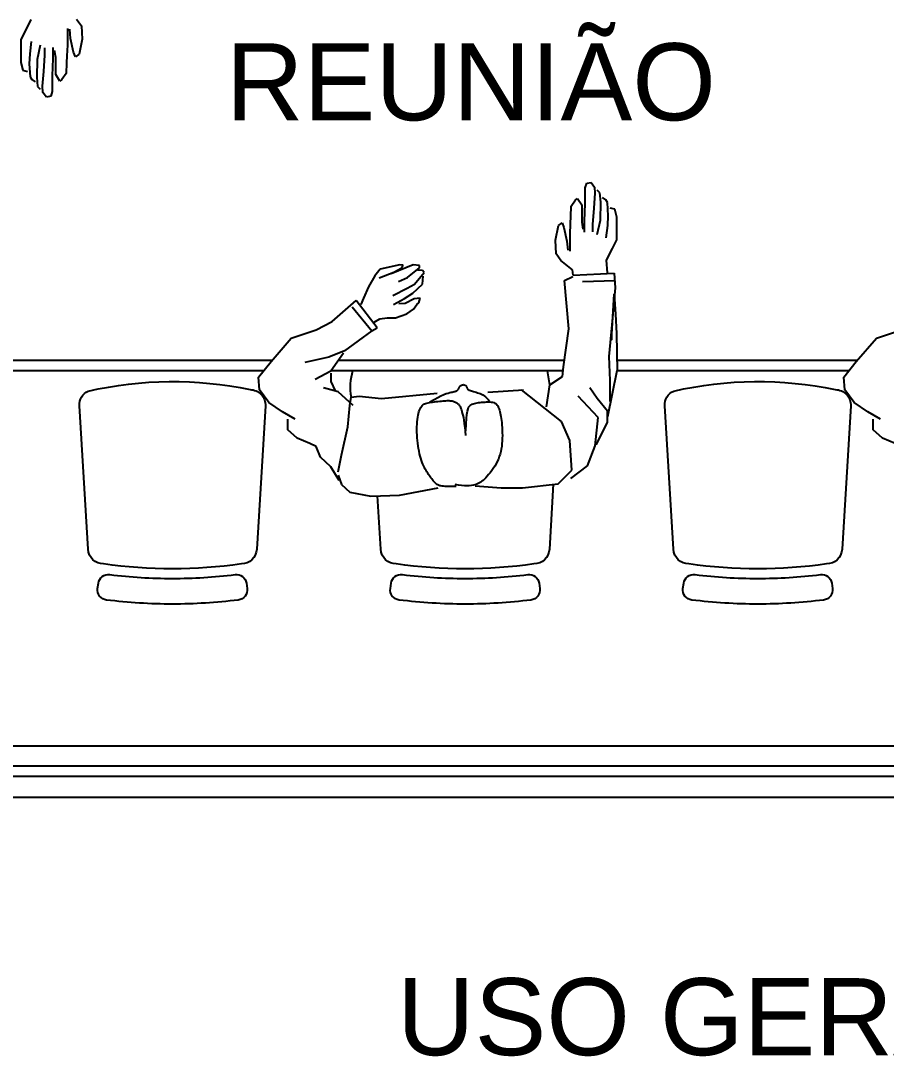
# Model space of a CAD drawing. Header units: millimetres. Extents: x 7034 to 7235, y -465 to -380.
# Drawn here: x 7113.773 to 7115.459, y -429.703 to -427.687 of the extents above; entities that cross this region are included whole.
import ezdxf

# ---------------------------------------------------------------- set-up
doc = ezdxf.new("R2010")
doc.units = ezdxf.units.MM
doc.header["$LTSCALE"] = 0.005
doc.layers.add('0-LAYOUT', color=250, linetype='Continuous', lineweight=25)
for name, color, linetype in [('ARQ-PEITORIAL', 4, 'Continuous'), ('ARQ_ESQUADRIA', 5, 'Continuous'), ('ARQ_MOBILIARIO 2', 252, 'Continuous'), ('ARQ_TXT_AMBIENTE', 3, 'Continuous'), ('JANELA', 10, 'Continuous')]:
    doc.layers.add(name, color=color, linetype=linetype)
doc.styles.get("Standard").update_dxf_attribs({"font": 'arial.ttf'})

# ---------------------------------------------------------------- blocks, each defined once
blk = doc.blocks.new('A$C37D84435')
at = {"layer": 'ARQ_TXT_AMBIENTE'}
note = blk.add_mtext_dynamic_manual_height_columns('\\pi0.77415;    REUNIÃO\\P\\pi1.36325;', width=2.72651, gutter_width=0, heights=[0.1854, 0], dxfattribs=dict(at, insert=(6.4169, -4.0321), char_height=0.15, attachment_point=1))
for column, words in zip(note.columns.linked_columns, ['\\pi1.36325;']):
    column.text = words
at = {"layer": 'ARQ_TXT_AMBIENTE', "insert": (7.1984, -5.8526), "char_height": 0.15, "attachment_point": 1}
blk.add_mtext_dynamic_manual_height_columns('\\pi0.50039; USO GERAL', width=2.27425, gutter_width=12.5, heights=[0], dxfattribs=at)

msp = doc.modelspace()

# ---------------------------------------------------------------- linework, layer by layer
at = {"layer": '0-LAYOUT', "linetype": 'ByBlock'}
for points in [[(7114.2622, -428.3486), (7113.7071, -428.3486)], [(7114.8322, -428.3486), (7114.3917, -428.3486)], [(7115.4023, -428.3486), (7114.9349, -428.3486)], [(7114.2461, -428.3686), (7113.7185, -428.3686)], [(7114.8296, -428.3686), (7114.3777, -428.3686)], [(7115.3862, -428.3686), (7114.9345, -428.3686)]]:
    msp.add_lwpolyline(points, dxfattribs=at)
for points in [[(7113.9345, -428.7446, -0.399285), (7113.9045, -428.7161), (7113.8876, -428.4367, -0.305593), (7113.9049, -428.408, -0.109362), (7114.2199, -428.4052, -0.429301), (7114.2499, -428.4367), (7114.2329, -428.7161, -0.399285), (7114.203, -428.7446, -0.071734)], [(7115.0746, -428.7446, -0.399285), (7115.0447, -428.7161), (7115.0278, -428.4367, -0.305593), (7115.0451, -428.408, -0.109362), (7115.36, -428.4052, -0.429301), (7115.39, -428.4367), (7115.3731, -428.7161, -0.399285), (7115.3431, -428.7446, -0.071734)], [(7114.0687, -428.7728, 0.030867), (7114.1907, -428.7653, -0.408428), (7114.2129, -428.7823), (7114.2144, -428.7922, -0.419966), (7114.197, -428.8149, -0.030916), (7114.0687, -428.8228, -0.030916), (7113.9404, -428.8149, -0.419966), (7113.9231, -428.7922), (7113.9245, -428.7823, -0.408428), (7113.9468, -428.7653, 0.030867)], [(7114.6388, -428.7728, 0.030867), (7114.7608, -428.7653, -0.408428), (7114.783, -428.7823), (7114.7844, -428.7922, -0.419966), (7114.7671, -428.8149, -0.030916), (7114.6388, -428.8228, -0.030916), (7114.5105, -428.8149, -0.419966), (7114.4932, -428.7922), (7114.4946, -428.7823, -0.408428), (7114.5169, -428.7653, 0.030867)], [(7115.2089, -428.7728, 0.030867), (7115.3308, -428.7653, -0.408428), (7115.3531, -428.7823), (7115.3545, -428.7922, -0.419966), (7115.3372, -428.8149, -0.030916), (7115.2089, -428.8228, -0.030916), (7115.0806, -428.8149, -0.419966), (7115.0632, -428.7922), (7115.0647, -428.7823, -0.408428), (7115.0869, -428.7653, 0.030867)]]:
    msp.add_lwpolyline(points, format="xyb", close=True, dxfattribs=at)
msp.add_lwpolyline([(7114.8107, -428.5894), (7114.803, -428.7161, -0.399285), (7114.773, -428.7446, -0.071734), (7114.5046, -428.7446, -0.399285), (7114.4746, -428.7161), (7114.4683, -428.6121)], format="xyb", dxfattribs=at)
at = {"layer": 'ARQ_ESQUADRIA'}
for p, q in [((7116.149, -429.1386), (7112.379, -429.1386)), ((7116.149, -429.1586), (7112.379, -429.1586))]:
    msp.add_line(p, q, dxfattribs=at)
at = {"layer": 'ARQ_MOBILIARIO 2', "linetype": 'Continuous'}
for p, q in [((7113.7931, -427.6843), (7113.7818, -427.707)), ((7113.8822, -427.6837), (7113.8913, -427.6965)), ((7113.7818, -427.707), (7113.7734, -427.7236)), ((7113.8641, -427.7017), (7113.8641, -427.7343)), ((7113.8702, -427.7214), (7113.8687, -427.7033)), ((7113.8913, -427.6965), (7113.8928, -427.723)), ((7113.7734, -427.7236), (7113.7734, -427.7682)), ((7113.7938, -427.7274), (7113.7908, -427.7516)), ((7113.8762, -427.7479), (7113.8702, -427.7214)), ((7113.8928, -427.723), (7113.8868, -427.7517)), ((7113.8113, -427.7342), (7113.8051, -427.7621)), ((7113.8202, -427.7539), (7113.8202, -427.7395)), ((7113.8361, -427.7387), (7113.8361, -427.7607)), ((7113.8414, -427.7584), (7113.8392, -427.7448)), ((7113.8641, -427.7343), (7113.8633, -427.7554)), ((7113.88, -427.7569), (7113.8762, -427.7479)), ((7113.7734, -427.7682), (7113.7772, -427.7833)), ((7113.7908, -427.7516), (7113.79, -427.7705)), ((7113.8051, -427.7621), (7113.8044, -427.7969)), ((7113.8181, -427.7856), (7113.8202, -427.7539)), ((7113.8361, -427.7607), (7113.8346, -427.7939)), ((7113.8414, -427.7765), (7113.8414, -427.7584)), ((7113.8625, -427.769), (7113.8618, -427.7894)), ((7113.8633, -427.7554), (7113.8625, -427.769)), ((7113.8868, -427.7517), (7113.88, -427.7569)), ((7113.7772, -427.7833), (7113.7863, -427.7856)), ((7113.79, -427.7705), (7113.7915, -427.7962)), ((7113.8157, -427.8143), (7113.8181, -427.7856)), ((7113.8414, -427.7916), (7113.8414, -427.7765)), ((7113.7915, -427.7962), (7113.7946, -427.8014)), ((7113.7946, -427.8014), (7113.8013, -427.806)), ((7113.8044, -427.7969), (7113.8059, -427.815)), ((7113.8346, -427.7939), (7113.8346, -427.8249)), ((7113.8497, -427.8045), (7113.8414, -427.7916)), ((7113.8535, -427.8015), (7113.8497, -427.8045)), ((7113.8618, -427.7894), (7113.8535, -427.8015)), ((7113.8059, -427.815), (7113.8112, -427.8203)), ((7113.8164, -427.8264), (7113.8157, -427.8143)), ((7113.8232, -427.8355), (7113.8164, -427.8264)), ((7113.8346, -427.8249), (7113.8316, -427.8339)), ((7113.8316, -427.8339), (7113.8232, -427.8355)), ((7114.873, -428.0124), (7114.8759, -428.0033)), ((7114.8759, -428.0033), (7114.8843, -428.0018)), ((7114.8843, -428.0018), (7114.8911, -428.0109)), ((7114.8911, -428.0109), (7114.8918, -428.0229)), ((7114.873, -428.0433), (7114.873, -428.0124)), ((7114.8918, -428.0229), (7114.8895, -428.0517)), ((7114.9016, -428.0222), (7114.8963, -428.0169)), ((7114.9031, -428.0404), (7114.9016, -428.0222)), ((7114.845, -428.0682), (7114.8457, -428.0479)), ((7114.8457, -428.0479), (7114.854, -428.0358)), ((7114.854, -428.0358), (7114.8579, -428.0327)), ((7114.8579, -428.0327), (7114.8661, -428.0456)), ((7114.8661, -428.0456), (7114.8661, -428.0607)), ((7114.8714, -428.0766), (7114.873, -428.0433)), ((7114.9024, -428.0751), (7114.9031, -428.0404)), ((7114.9129, -428.0358), (7114.9062, -428.0312)), ((7114.916, -428.0411), (7114.9129, -428.0358)), ((7114.9175, -428.0668), (7114.916, -428.0411)), ((7114.8442, -428.0818), (7114.845, -428.0682)), ((7114.8661, -428.0607), (7114.8661, -428.0788)), ((7114.8895, -428.0517), (7114.8873, -428.0833)), ((7114.9168, -428.0856), (7114.9175, -428.0668)), ((7114.9303, -428.054), (7114.9213, -428.0517)), ((7114.9341, -428.0691), (7114.9303, -428.054)), ((7114.9341, -428.1136), (7114.9341, -428.0691)), ((7114.8147, -428.1143), (7114.8207, -428.0856)), ((7114.8207, -428.0856), (7114.8276, -428.0803)), ((7114.8276, -428.0803), (7114.8313, -428.0894)), ((7114.8313, -428.0894), (7114.8373, -428.1158)), ((7114.8435, -428.103), (7114.8442, -428.0818)), ((7114.8661, -428.0788), (7114.8683, -428.0924)), ((7114.8714, -428.0985), (7114.8714, -428.0766)), ((7114.8873, -428.0833), (7114.8873, -428.0977)), ((7114.8963, -428.103), (7114.9024, -428.0751)), ((7114.9137, -428.1098), (7114.9168, -428.0856)), ((7114.8434, -428.1355), (7114.8435, -428.103)), ((7114.8162, -428.1407), (7114.8147, -428.1143)), ((7114.8373, -428.1158), (7114.8389, -428.1339)), ((7114.9144, -428.1529), (7114.9257, -428.1302)), ((7114.9257, -428.1302), (7114.9341, -428.1136)), ((7114.8253, -428.1536), (7114.8162, -428.1407)), ((7114.4734, -428.1707), (7114.4631, -428.1833)), ((7114.512, -428.1619), (7114.4734, -428.1707)), ((7114.5379, -428.1619), (7114.4949, -428.1797)), ((7114.5001, -428.1767), (7114.5156, -428.1678)), ((7114.5179, -428.1626), (7114.512, -428.1619)), ((7114.5156, -428.1678), (7114.5179, -428.1626)), ((7114.5268, -428.1871), (7114.5498, -428.1678)), ((7114.5498, -428.1634), (7114.5379, -428.1619)), ((7114.5557, -428.1731), (7114.546, -428.1723)), ((7114.5498, -428.1678), (7114.5498, -428.1634)), ((7114.8479, -428.1717), (7114.8253, -428.1536)), ((7114.8494, -428.1823), (7114.8479, -428.1717)), ((7114.9159, -428.1778), (7114.9144, -428.1529)), ((7114.4631, -428.1833), (7114.4505, -428.2048)), ((7114.4713, -428.1878), (7114.5001, -428.1767)), ((7114.509, -428.1945), (7114.5268, -428.1871)), ((7114.5401, -428.1996), (7114.5594, -428.1768)), ((7114.5594, -428.1768), (7114.5557, -428.1731)), ((7114.5557, -428.1997), (7114.5571, -428.1841)), ((7114.8327, -428.1927), (7114.8489, -428.1847)), ((7114.8494, -428.1823), (7114.9291, -428.1785)), ((7114.9291, -428.1785), (7114.9312, -428.2072)), ((7114.4505, -428.2048), (7114.4408, -428.227)), ((7114.4978, -428.2219), (7114.526, -428.2078)), ((7114.526, -428.2078), (7114.5401, -428.1996)), ((7114.5371, -428.2175), (7114.5557, -428.1997)), ((7114.8409, -428.287), (7114.8327, -428.1927)), ((7114.8676, -428.1947), (7114.9312, -428.1927)), ((7114.9312, -428.2072), (7114.9249, -428.2788)), ((7114.3797, -428.2725), (7114.4267, -428.2315)), ((7114.4678, -428.2848), (7114.4267, -428.2315)), ((7114.4408, -428.227), (7114.4357, -428.2396)), ((7114.4993, -428.2396), (7114.5208, -428.2278)), ((7114.5208, -428.2278), (7114.5371, -428.2175)), ((7114.5393, -428.2286), (7114.5223, -428.2374)), ((7114.5512, -428.2271), (7114.5393, -428.2286)), ((7114.5489, -428.236), (7114.5512, -428.2271)), ((7114.4187, -428.2437), (7114.4574, -428.2908)), ((7114.5223, -428.2374), (7114.5097, -428.2382)), ((7114.5253, -428.2575), (7114.5386, -428.2486)), ((7114.5386, -428.2486), (7114.5445, -428.2397)), ((7114.5445, -428.2397), (7114.5489, -428.236)), ((7114.3489, -428.2887), (7114.3797, -428.2725)), ((7114.4615, -428.2737), (7114.4727, -428.2671)), ((7114.4727, -428.2671), (7114.4868, -428.2656)), ((7114.4868, -428.2656), (7114.503, -428.2656)), ((7114.503, -428.2656), (7114.5253, -428.2575)), ((7114.2998, -428.3052), (7114.3489, -428.2887)), ((7114.4573, -428.2906), (7114.4042, -428.3298)), ((7114.4574, -428.2908), (7114.4678, -428.2848)), ((7114.8305, -428.3608), (7114.8409, -428.287)), ((7114.9249, -428.2788), (7114.9186, -428.3404)), ((7115.44, -428.3052), (7115.4891, -428.2887)), ((7114.2608, -428.3502), (7114.2998, -428.3052)), ((7115.4009, -428.3502), (7115.44, -428.3052)), ((7114.4042, -428.3298), (7114.3734, -428.342)), ((7114.2362, -428.381), (7114.2608, -428.3502)), ((7114.3734, -428.342), (7114.3264, -428.3523)), ((7114.3775, -428.3688), (7114.4021, -428.3338)), ((7114.9186, -428.3404), (7114.9207, -428.3874)), ((7115.3764, -428.381), (7115.4009, -428.3502)), ((7114.3468, -428.3851), (7114.3775, -428.3688)), ((7114.3775, -428.3728), (7114.3775, -428.3893)), ((7114.8039, -428.3956), (7114.7994, -428.3686)), ((7114.8284, -428.3793), (7114.8305, -428.3608)), ((7114.9346, -428.3685), (7114.9165, -428.4582)), ((7114.2383, -428.4055), (7114.2362, -428.381)), ((7114.3775, -428.3893), (7114.3858, -428.4076)), ((7114.8039, -428.3956), (7114.8284, -428.3793)), ((7114.9207, -428.3874), (7114.9207, -428.4284)), ((7115.3784, -428.4055), (7115.3764, -428.381)), ((7114.2566, -428.43), (7114.2383, -428.4055)), ((7114.3917, -428.4096), (7114.363, -428.4016)), ((7114.4207, -428.4364), (7114.3917, -428.4096)), ((7114.476, -428.4222), (7114.5845, -428.412)), ((7114.5972, -428.4147), (7114.6018, -428.413)), ((7114.6018, -428.413), (7114.6056, -428.4118)), ((7114.6056, -428.4118), (7114.6089, -428.411)), ((7114.6089, -428.411), (7114.6116, -428.4104)), ((7114.6116, -428.4104), (7114.6139, -428.4099)), ((7114.6139, -428.4099), (7114.6159, -428.4094)), ((7114.6159, -428.4094), (7114.6176, -428.409)), ((7114.6176, -428.409), (7114.6189, -428.4087)), ((7114.6189, -428.4087), (7114.6201, -428.4083)), ((7114.6201, -428.4083), (7114.6211, -428.408)), ((7114.6211, -428.408), (7114.6219, -428.4076)), ((7114.6219, -428.4076), (7114.6226, -428.4072)), ((7114.6226, -428.4072), (7114.6233, -428.4068)), ((7114.6233, -428.4068), (7114.6239, -428.4063)), ((7114.6239, -428.4063), (7114.6245, -428.4058)), ((7114.6245, -428.4058), (7114.625, -428.4053)), ((7114.625, -428.4053), (7114.6255, -428.4047)), ((7114.6255, -428.4047), (7114.6259, -428.404)), ((7114.6259, -428.404), (7114.6264, -428.4033)), ((7114.6264, -428.4033), (7114.6268, -428.4026)), ((7114.6268, -428.4026), (7114.6271, -428.4019)), ((7114.6271, -428.4019), (7114.6275, -428.4011)), ((7114.6275, -428.4011), (7114.6279, -428.4003)), ((7114.6279, -428.4003), (7114.6283, -428.3996)), ((7114.6283, -428.3996), (7114.6288, -428.3988)), ((7114.6288, -428.3988), (7114.6294, -428.3981)), ((7114.6294, -428.3981), (7114.63, -428.3975)), ((7114.63, -428.3975), (7114.6307, -428.3969)), ((7114.6307, -428.3969), (7114.6316, -428.3964)), ((7114.6316, -428.3964), (7114.6325, -428.396)), ((7114.6325, -428.396), (7114.6336, -428.3957)), ((7114.6336, -428.3957), (7114.6346, -428.3956)), ((7114.6346, -428.3956), (7114.6357, -428.3955)), ((7114.6357, -428.3955), (7114.6367, -428.3956)), ((7114.6367, -428.3956), (7114.6377, -428.3958)), ((7114.6377, -428.3958), (7114.6386, -428.3962)), ((7114.6386, -428.3962), (7114.6394, -428.3967)), ((7114.6394, -428.3967), (7114.64, -428.3973)), ((7114.64, -428.3973), (7114.6406, -428.398)), ((7114.6406, -428.398), (7114.6411, -428.3988)), ((7114.6411, -428.3988), (7114.6416, -428.3997)), ((7114.6416, -428.3997), (7114.642, -428.4005)), ((7114.642, -428.4005), (7114.6423, -428.4014)), ((7114.6423, -428.4014), (7114.6426, -428.4021)), ((7114.6426, -428.4021), (7114.6429, -428.4028)), ((7114.6429, -428.4028), (7114.6432, -428.4035)), ((7114.6432, -428.4035), (7114.6435, -428.404)), ((7114.6435, -428.404), (7114.644, -428.4046)), ((7114.644, -428.4046), (7114.6445, -428.4051)), ((7114.6445, -428.4051), (7114.6453, -428.4055)), ((7114.6453, -428.4055), (7114.6463, -428.406)), ((7114.6463, -428.406), (7114.6476, -428.4065)), ((7114.6476, -428.4065), (7114.6492, -428.407)), ((7114.6492, -428.407), (7114.651, -428.4076)), ((7114.651, -428.4076), (7114.6531, -428.4082)), ((7114.6531, -428.4082), (7114.6554, -428.4088)), ((7114.6554, -428.4088), (7114.6578, -428.4095)), ((7114.6578, -428.4095), (7114.6604, -428.4102)), ((7114.6604, -428.4102), (7114.663, -428.4111)), ((7114.663, -428.4111), (7114.6656, -428.412)), ((7114.6656, -428.412), (7114.6683, -428.413)), ((7114.6683, -428.413), (7114.671, -428.4142)), ((7114.671, -428.4142), (7114.6736, -428.4155)), ((7114.683, -428.4098), (7114.7524, -428.4058)), ((7114.8263, -428.4674), (7114.7486, -428.4058)), ((7114.7976, -428.4386), (7114.8039, -428.3956)), ((7114.8961, -428.4224), (7114.8816, -428.4019)), ((7115.3967, -428.43), (7115.3784, -428.4055)), ((7114.2832, -428.4486), (7114.2566, -428.43)), ((7114.4145, -428.4364), (7114.4166, -428.4199)), ((7114.4166, -428.4199), (7114.4328, -428.4179)), ((7114.4328, -428.4179), (7114.476, -428.4222)), ((7114.5565, -428.435), (7114.5581, -428.4338)), ((7114.5581, -428.4338), (7114.5599, -428.4328)), ((7114.5599, -428.4328), (7114.5619, -428.432)), ((7114.5619, -428.432), (7114.5641, -428.4313)), ((7114.5641, -428.4313), (7114.5666, -428.4308)), ((7114.5666, -428.4308), (7114.5693, -428.4302)), ((7114.5693, -428.4302), (7114.5723, -428.4297)), ((7114.57, -428.4292), (7114.5783, -428.4242)), ((7114.5723, -428.4297), (7114.5756, -428.4293)), ((7114.5756, -428.4293), (7114.579, -428.4289)), ((7114.5783, -428.4242), (7114.5856, -428.4202)), ((7114.579, -428.4289), (7114.5824, -428.4284)), ((7114.5824, -428.4284), (7114.5859, -428.4281)), ((7114.5856, -428.4202), (7114.5918, -428.4171)), ((7114.5859, -428.4281), (7114.5894, -428.4277)), ((7114.5894, -428.4277), (7114.5927, -428.4274)), ((7114.5918, -428.4171), (7114.5972, -428.4147)), ((7114.5927, -428.4274), (7114.5958, -428.4272)), ((7114.5958, -428.4272), (7114.5987, -428.4269)), ((7114.5987, -428.4269), (7114.6013, -428.4268)), ((7114.6013, -428.4268), (7114.6037, -428.4266)), ((7114.6037, -428.4266), (7114.606, -428.4266)), ((7114.606, -428.4266), (7114.6081, -428.4266)), ((7114.6081, -428.4266), (7114.61, -428.4267)), ((7114.61, -428.4267), (7114.6119, -428.4269)), ((7114.6119, -428.4269), (7114.6136, -428.4272)), ((7114.6136, -428.4272), (7114.6153, -428.4276)), ((7114.6153, -428.4276), (7114.6169, -428.4281)), ((7114.6169, -428.4281), (7114.6185, -428.4287)), ((7114.6185, -428.4287), (7114.62, -428.4294)), ((7114.62, -428.4294), (7114.6214, -428.4301)), ((7114.6214, -428.4301), (7114.6228, -428.431)), ((7114.6228, -428.431), (7114.624, -428.4319)), ((7114.624, -428.4319), (7114.6252, -428.4329)), ((7114.6252, -428.4329), (7114.6262, -428.434)), ((7114.6262, -428.434), (7114.6272, -428.4352)), ((7114.6505, -428.4346), (7114.6525, -428.4336)), ((7114.6525, -428.4336), (7114.6546, -428.4327)), ((7114.6546, -428.4327), (7114.657, -428.432)), ((7114.657, -428.432), (7114.6595, -428.4314)), ((7114.6595, -428.4314), (7114.6621, -428.4309)), ((7114.6621, -428.4309), (7114.665, -428.4305)), ((7114.665, -428.4305), (7114.668, -428.4302)), ((7114.668, -428.4302), (7114.6711, -428.4298)), ((7114.6711, -428.4298), (7114.6743, -428.4295)), ((7114.6736, -428.4155), (7114.6762, -428.4172)), ((7114.6743, -428.4295), (7114.6776, -428.4293)), ((7114.6762, -428.4172), (7114.6788, -428.4191)), ((7114.6776, -428.4293), (7114.6808, -428.4291)), ((7114.6788, -428.4191), (7114.6814, -428.4215)), ((7114.6808, -428.4291), (7114.684, -428.4291)), ((7114.6814, -428.4215), (7114.6839, -428.4243)), ((7114.6839, -428.4243), (7114.6864, -428.4276)), ((7114.684, -428.4291), (7114.687, -428.4291)), ((7114.687, -428.4291), (7114.6898, -428.4294)), ((7114.6898, -428.4294), (7114.6924, -428.4298)), ((7114.6924, -428.4298), (7114.6947, -428.4305)), ((7114.6947, -428.4305), (7114.6966, -428.4314)), ((7114.6966, -428.4314), (7114.6984, -428.4324)), ((7114.6984, -428.4324), (7114.6999, -428.4337)), ((7114.6999, -428.4337), (7114.7012, -428.4352)), ((7114.8982, -428.4592), (7114.8592, -428.4181)), ((7114.9165, -428.447), (7114.8961, -428.4224)), ((7115.4233, -428.4486), (7115.3967, -428.43)), ((7114.3077, -428.4629), (7114.2832, -428.4486)), ((7114.4103, -428.4774), (7114.4145, -428.4364)), ((7114.5473, -428.4551), (7114.5481, -428.4515)), ((7114.5481, -428.4515), (7114.549, -428.4482)), ((7114.549, -428.4482), (7114.55, -428.4452)), ((7114.55, -428.4452), (7114.5511, -428.4425)), ((7114.5511, -428.4425), (7114.5523, -428.4402)), ((7114.5523, -428.4402), (7114.5536, -428.4381)), ((7114.5536, -428.4381), (7114.555, -428.4364)), ((7114.555, -428.4364), (7114.5565, -428.435)), ((7114.6272, -428.4352), (7114.6281, -428.4365)), ((7114.6281, -428.4365), (7114.629, -428.4381)), ((7114.629, -428.4381), (7114.6298, -428.44)), ((7114.6298, -428.44), (7114.6307, -428.4421)), ((7114.6307, -428.4421), (7114.6315, -428.4446)), ((7114.6315, -428.4446), (7114.6324, -428.4476)), ((7114.6324, -428.4476), (7114.6334, -428.451)), ((7114.6334, -428.451), (7114.6344, -428.455)), ((7114.6417, -428.4614), (7114.6425, -428.4533)), ((7114.6425, -428.4533), (7114.6434, -428.4471)), ((7114.6434, -428.4471), (7114.6445, -428.4427)), ((7114.6445, -428.4427), (7114.6457, -428.4396)), ((7114.6457, -428.4396), (7114.6471, -428.4374)), ((7114.6471, -428.4374), (7114.6487, -428.4359)), ((7114.6487, -428.4359), (7114.6505, -428.4346)), ((7114.7012, -428.4352), (7114.7024, -428.4369)), ((7114.7024, -428.4369), (7114.7034, -428.4387)), ((7114.7034, -428.4387), (7114.7043, -428.4407)), ((7114.7043, -428.4407), (7114.7051, -428.443)), ((7114.7051, -428.443), (7114.7059, -428.4454)), ((7114.7059, -428.4454), (7114.7067, -428.448)), ((7114.7067, -428.448), (7114.7073, -428.4509)), ((7114.7073, -428.4509), (7114.708, -428.454)), ((7114.708, -428.454), (7114.7085, -428.4574)), ((7114.9165, -428.4695), (7114.9165, -428.447)), ((7115.4478, -428.4629), (7115.4233, -428.4486)), ((7114.2935, -428.4834), (7114.2935, -428.4628)), ((7114.5451, -428.4777), (7114.5453, -428.4726)), ((7114.5453, -428.4726), (7114.5456, -428.4678)), ((7114.5456, -428.4678), (7114.546, -428.4633)), ((7114.546, -428.4633), (7114.5466, -428.4591)), ((7114.5466, -428.4591), (7114.5473, -428.4551)), ((7114.6344, -428.455), (7114.6354, -428.4596)), ((7114.6354, -428.4596), (7114.6364, -428.4649)), ((7114.6364, -428.4649), (7114.6373, -428.471)), ((7114.6373, -428.471), (7114.6382, -428.478)), ((7114.6404, -428.4853), (7114.641, -428.472)), ((7114.641, -428.472), (7114.6417, -428.4614)), ((7114.7085, -428.4574), (7114.7091, -428.4612)), ((7114.7091, -428.4612), (7114.7096, -428.4652)), ((7114.7096, -428.4652), (7114.7101, -428.4695)), ((7114.7101, -428.4695), (7114.7105, -428.4742)), ((7114.7105, -428.4742), (7114.7109, -428.4791)), ((7114.8429, -428.5042), (7114.8263, -428.4674)), ((7114.8919, -428.5145), (7114.8982, -428.4592)), ((7114.894, -428.5125), (7114.9165, -428.4695)), ((7115.4337, -428.4834), (7115.4337, -428.4628)), ((7114.3118, -428.4999), (7114.2935, -428.4834)), ((7114.3978, -428.5327), (7114.4103, -428.4774)), ((7114.5451, -428.4828), (7114.5451, -428.4777)), ((7114.5451, -428.4882), (7114.5451, -428.4828)), ((7114.5453, -428.4936), (7114.5451, -428.4882)), ((7114.5457, -428.499), (7114.5453, -428.4936)), ((7114.6382, -428.478), (7114.639, -428.4859)), ((7114.639, -428.4859), (7114.6397, -428.4948)), ((7114.7109, -428.4791), (7114.7111, -428.4841)), ((7114.7111, -428.4841), (7114.7113, -428.4893)), ((7114.7113, -428.4893), (7114.7114, -428.4946)), ((7114.7114, -428.4946), (7114.7113, -428.4999)), ((7115.452, -428.4999), (7115.4337, -428.4834)), ((7114.3363, -428.5102), (7114.3118, -428.4999)), ((7114.3488, -428.5162), (7114.3363, -428.5102)), ((7114.5461, -428.5044), (7114.5457, -428.499)), ((7114.5467, -428.5097), (7114.5461, -428.5044)), ((7114.5475, -428.515), (7114.5467, -428.5097)), ((7114.5483, -428.5201), (7114.5475, -428.515)), ((7114.7107, -428.5105), (7114.7101, -428.5157)), ((7114.7111, -428.5052), (7114.7107, -428.5105)), ((7114.7113, -428.4999), (7114.7111, -428.5052)), ((7114.8466, -428.5618), (7114.8429, -428.5042)), ((7114.8774, -428.5535), (7114.8919, -428.5145)), ((7115.4765, -428.5102), (7115.452, -428.4999)), ((7114.3571, -428.5367), (7114.3488, -428.5162)), ((7114.3916, -428.5655), (7114.3978, -428.5327)), ((7114.5493, -428.5251), (7114.5483, -428.5201)), ((7114.5503, -428.5299), (7114.5493, -428.5251)), ((7114.5515, -428.5345), (7114.5503, -428.5299)), ((7114.5527, -428.5389), (7114.5515, -428.5345)), ((7114.707, -428.5308), (7114.7055, -428.5357)), ((7114.7083, -428.5258), (7114.707, -428.5308)), ((7114.7093, -428.5208), (7114.7083, -428.5258)), ((7114.7101, -428.5157), (7114.7093, -428.5208)), ((7114.3774, -428.5552), (7114.3571, -428.5367)), ((7114.3937, -428.5818), (7114.3774, -428.5552)), ((7114.554, -428.5431), (7114.5527, -428.5389)), ((7114.5554, -428.547), (7114.554, -428.5431)), ((7114.5568, -428.5506), (7114.5554, -428.547)), ((7114.5583, -428.5539), (7114.5568, -428.5506)), ((7114.5598, -428.5571), (7114.5583, -428.5539)), ((7114.6965, -428.5544), (7114.6936, -428.5588)), ((7114.6992, -428.5499), (7114.6965, -428.5544)), ((7114.7016, -428.5453), (7114.6992, -428.5499)), ((7114.7037, -428.5405), (7114.7016, -428.5453)), ((7114.7055, -428.5357), (7114.7037, -428.5405)), ((7114.8446, -428.578), (7114.8774, -428.5535)), ((7114.3916, -428.5718), (7114.3978, -428.59)), ((7114.5613, -428.5601), (7114.5598, -428.5571)), ((7114.5629, -428.5629), (7114.5613, -428.5601)), ((7114.5644, -428.5655), (7114.5629, -428.5629)), ((7114.566, -428.568), (7114.5644, -428.5655)), ((7114.5676, -428.5705), (7114.566, -428.568)), ((7114.5692, -428.5728), (7114.5676, -428.5705)), ((7114.5707, -428.575), (7114.5692, -428.5728)), ((7114.5722, -428.5771), (7114.5707, -428.575)), ((7114.6818, -428.5739), (7114.679, -428.5769)), ((7114.6847, -428.5705), (7114.6818, -428.5739)), ((7114.6877, -428.5669), (7114.6847, -428.5705)), ((7114.6907, -428.5629), (7114.6877, -428.5669)), ((7114.6936, -428.5588), (7114.6907, -428.5629)), ((7114.82, -428.5883), (7114.8466, -428.5618)), ((7114.3978, -428.59), (7114.4144, -428.6046)), ((7114.5738, -428.5791), (7114.5722, -428.5771)), ((7114.5752, -428.5809), (7114.5738, -428.5791)), ((7114.5767, -428.5827), (7114.5752, -428.5809)), ((7114.5782, -428.5843), (7114.5767, -428.5827)), ((7114.5796, -428.5859), (7114.5782, -428.5843)), ((7114.581, -428.5873), (7114.5796, -428.5859)), ((7114.5825, -428.5885), (7114.581, -428.5873)), ((7114.584, -428.5897), (7114.5825, -428.5885)), ((7114.5857, -428.5906), (7114.584, -428.5897)), ((7114.5875, -428.5915), (7114.5857, -428.5906)), ((7114.5895, -428.5922), (7114.5875, -428.5915)), ((7114.5917, -428.5928), (7114.5895, -428.5922)), ((7114.5942, -428.5932), (7114.5917, -428.5928)), ((7114.597, -428.5934), (7114.5942, -428.5932)), ((7114.6001, -428.5936), (7114.597, -428.5934)), ((7114.6036, -428.5937), (7114.6001, -428.5936)), ((7114.6074, -428.5937), (7114.6036, -428.5937)), ((7114.6116, -428.5937), (7114.6074, -428.5937)), ((7114.6163, -428.5937), (7114.6116, -428.5937)), ((7114.6213, -428.5937), (7114.6163, -428.5937)), ((7114.626, -428.5912), (7114.6196, -428.5897)), ((7114.6319, -428.5921), (7114.626, -428.5912)), ((7114.6374, -428.5926), (7114.6319, -428.5921)), ((7114.6424, -428.5927), (7114.6374, -428.5926)), ((7114.647, -428.5925), (7114.6424, -428.5927)), ((7114.6513, -428.5919), (7114.647, -428.5925)), ((7114.6551, -428.5912), (7114.6513, -428.5919)), ((7114.6585, -428.5903), (7114.6551, -428.5912)), ((7114.6583, -428.5922), (7114.7094, -428.5965)), ((7114.6616, -428.5893), (7114.6585, -428.5903)), ((7114.6644, -428.5882), (7114.6616, -428.5893)), ((7114.6669, -428.5869), (7114.6644, -428.5882)), ((7114.6693, -428.5854), (7114.6669, -428.5869)), ((7114.6717, -428.5837), (7114.6693, -428.5854)), ((7114.674, -428.5818), (7114.6717, -428.5837)), ((7114.6764, -428.5795), (7114.674, -428.5818)), ((7114.679, -428.5769), (7114.6764, -428.5795)), ((7114.7506, -428.5965), (7114.82, -428.5883)), ((7114.4144, -428.6046), (7114.4551, -428.6126)), ((7114.4551, -428.6126), (7114.5108, -428.6106)), ((7114.5108, -428.6106), (7114.5864, -428.5964)), ((7114.7094, -428.5965), (7114.7506, -428.5965))]:
    msp.add_line(p, q, dxfattribs=at)
msp.add_lwpolyline([(7114.9231, -428.2961), (7114.9241, -428.3081), (7114.9295, -428.2196), (7114.9295, -428.2196), (7114.9318, -428.2582), (7114.9336, -428.2961), (7114.9347, -428.3331), (7114.9351, -428.3686)], dxfattribs=at)
msp.add_arc((7114.5196, -428.4006), 0.1048, 162.2191, 190.5893, dxfattribs=at)
at = {"layer": 'JANELA'}
for p, q in [((7112.379, -429.0986), (7116.149, -429.0986)), ((7112.379, -429.1986), (7116.699, -429.1986))]:
    msp.add_line(p, q, dxfattribs=at)

# ---------------------------------------------------------------- block references
at = {"layer": 'ARQ-PEITORIAL'}
msp.add_blockref('A$C37D84435', (7106.749, -423.6986), dxfattribs=at)

doc.saveas('drawing.dxf')
